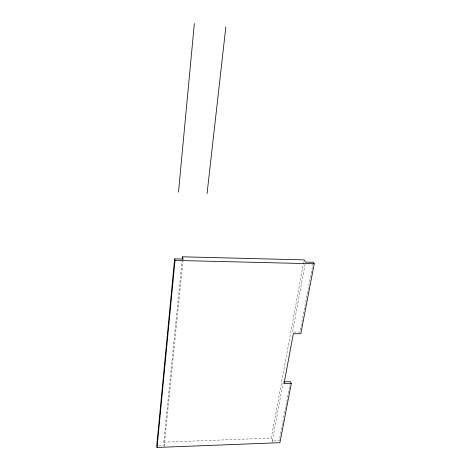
<?xml version="1.0" encoding="UTF-8"?>
<svg xmlns="http://www.w3.org/2000/svg" width="471" height="471" viewBox="0 0 471 471"><rect width="100%" height="100%" fill="white"/><g stroke="black" fill="none" stroke-linecap="round" stroke-linejoin="round"><path stroke-width="0.35" stroke-dasharray="2.35 1.77" d="M164.485 446.484L163.796 442.134L182.047 261.181M183.078 259.815L164.273 445.136L158.144 445.372M272.756 442.322L271.267 438.154L303.842 261.328M283.271 381.834L272.297 441.033L279.221 440.768L289.936 384.589M305.073 264.26L292.503 332.061L299.956 332.055L312.862 264.443M163.796 442.134L271.267 438.154"/><path stroke-width="0.71" d="M178.485 192.186L194.34 23.55M291.272 383.512L284.037 383.641L293.327 333.739L300.81 333.733L314.222 263.766L313.268 262.288L305.473 262.094L304.107 259.886L182.489 256.807L183.154 259.085L174.623 258.879L156.778 445.419L157.073 447.45L279.933 442.699L291.272 383.512L290.483 381.71L283.995 381.822M157.073 447.45L175.035 260.416L174.623 258.879M182.265 258.991L182.489 256.807M207.063 193.528L225.856 26.847M175.035 260.416L314.222 263.766"/></g></svg>
